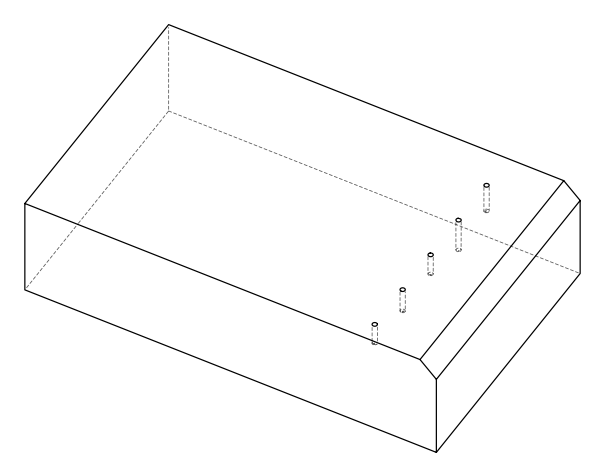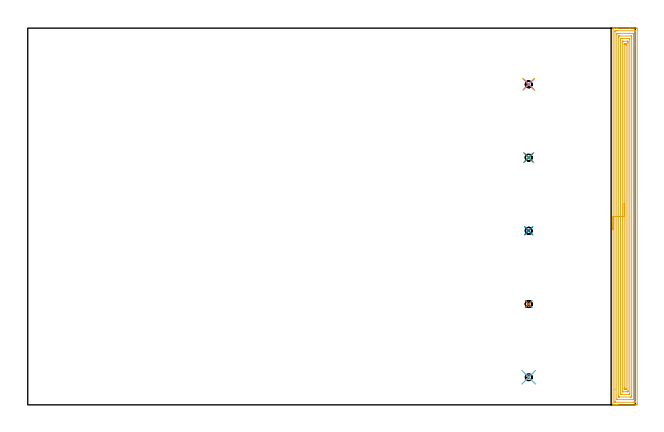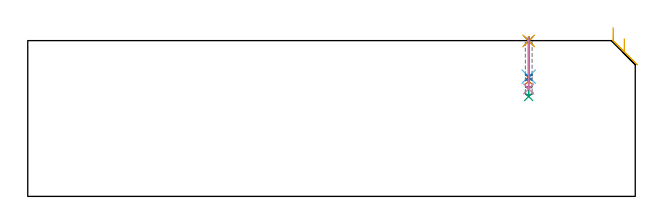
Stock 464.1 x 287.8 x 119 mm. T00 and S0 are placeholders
(PLAN: 11 operations, 2 tool changes, 17.2 min)
(1 SPOT_DRILL | STEP1POCKET | NXT0321_9005460120000 | 0.03 min | 2 mm3)
(2 SPOT_DRILL_1 | STEP1POCKET_1 | NXT0321_9005460120000 | 0.03 min | 0 mm3)
(3 SPOT_DRILL_2 | STEP1POCKET_2 | NXT0321_9005460120000 | 0.03 min | 0 mm3)
(4 SPOT_DRILL_3 | STEP1POCKET_3 | NXT0321_9005460120000 | 0.03 min | 0 mm3)
(5 SPOT_DRILL_4 | STEP1POCKET_4 | NXT0321_9005460120000 | 0.03 min | 0 mm3)
(6 DRILL_BLIND_HOLE_INTO_CENTER | STEP1POCKET | UGT0301_176 | 0.12 min | 552 mm3)
(7 DRILL_BLIND_HOLE_INTO_CENTER_1 | STEP1POCKET_1 | UGT0301_176 | 0.13 min | 621 mm3)
(8 DRILL_BLIND_HOLE_INTO_CENTER_2 | STEP1POCKET_2 | UGT0301_176 | 0.12 min | 563 mm3)
(9 DRILL_BLIND_HOLE_INTO_CENTER_3 | STEP1POCKET_3 | UGT0301_176 | 0.18 min | 870 mm3)
(10 DRILL_BLIND_HOLE_INTO_CENTER_4 | STEP1POCKET_4 | UGT0301_176 | 0.16 min | 749 mm3)
(11 AREA_MILL | FG_CHAMFER_SURFACE | UGT0205_001 | 16.4 min | 48719 mm3)
(TOOL NXT0321_9005460120000 | NC Spot Drill, 142deg, 12mm, Carbide, Uncoated | D12 PA142 FL30 Z2)
(TOOL UGT0301_176 | Twist Drill 5.2 mm | D5.2 PA118 FL50 Z2)
(TOOL UGT0205_001 | Chamfer Mill 20 x 3 x 45 deg. | D20 FL50 Z2)
(OP 1 SPOT_DRILL)
G17 G21 G94 G90
T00 M6
G54
G17 G0 G90 X382.7 Y21.1 S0 M3
G43 Z129. H0
G94 G81 G98 Z118.776 F250. R122.
G80
M5
M2
(OP 2 SPOT_DRILL_1)
G17 G21 G94 G90
T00 M6
G54
G17 G0 G90 X382.7 Y77. S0 M3
G43 Z129. H0
G94 G81 G98 Z118.776 F250. R122.
G80
M5
M2
(OP 3 SPOT_DRILL_2)
G17 G21 G94 G90
T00 M6
G54
G17 G0 G90 X382.7 Y133. S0 M3
G43 Z129. H0
G94 G81 G98 Z118.776 F250. R122.
G80
M5
M2
(OP 4 SPOT_DRILL_3)
G17 G21 G94 G90
T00 M6
G54
G17 G0 G90 X382.7 Y188.9 S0 M3
G43 Z129. H0
G94 G81 G98 Z118.776 F250. R122.
G80
M5
M2
(OP 5 SPOT_DRILL_4)
G17 G21 G94 G90
T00 M6
G54
G17 G0 G90 X382.7 Y244.9 S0 M3
G43 Z129. H0
G94 G81 G98 Z118.776 F250. R122.
G80
M5
M2
(OP 6 DRILL_BLIND_HOLE_INTO_CENTER)
G17 G21 G94 G90
T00 M6
G54
G17 G0 G90 X382.7 Y21.1 S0 M3
G43 Z129. H0
G94 G81 G98 Z91.5 F250. R121.
G80
M5
M2
(OP 7 DRILL_BLIND_HOLE_INTO_CENTER_1)
G17 G21 G94 G90
T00 M6
G54
G17 G0 G90 X382.7 Y77. S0 M3
G43 Z129. H0
G94 G81 G98 Z88.1 F250. R121.
G80
M5
M2
(OP 8 DRILL_BLIND_HOLE_INTO_CENTER_2)
G17 G21 G94 G90
T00 M6
G54
G17 G0 G90 X382.7 Y133. S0 M3
G43 Z129. H0
G94 G81 G98 Z91. F250. R121.
G80
M5
M2
(OP 9 DRILL_BLIND_HOLE_INTO_CENTER_3)
G17 G21 G94 G90
T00 M6
G54
G17 G0 G90 X382.7 Y188.9 S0 M3
G43 Z129. H0
G94 G81 G98 Z76.3 F250. R121.
G80
M5
M2
(OP 10 DRILL_BLIND_HOLE_INTO_CENTER_4)
G17 G21 G94 G90
T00 M6
G54
G17 G0 G90 X382.7 Y244.9 S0 M3
G43 Z129. H0
G94 G81 G98 Z82.1 F250. R121.
G80
M5
M2
(OP 11 AREA_MILL)
G17 G21 G94 G90
T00 M6
G54
G17 G0 G90 X447.2 Y133.9 S1061 M3
G43 Z129. H0
G94 G1 Y133.938 Z128.128 F250.
Y134.052 Z127.263
Y134.241 Z126.412
Y134.503 Z125.58
Y134.837 Z124.774
Y135.24 Z124.
Y135.708 Z123.264
Y136.24 Z122.572
Y136.829 Z121.929
Y137.472 Z121.339
Y138.164 Z120.808
Y138.9 Z120.34
Y139.674 Z119.937
Y140.48 Z119.603
Y141.312 Z119.341
Y142.164 Z119.152
Y143.028 Z119.038
Y143.9 Z119.
Y287.637
X447.206 Y287.79 Z118.993
X447.503 Y287.8 Z118.697
X447.848 Z118.352
X448.492 Z117.703
X449.692 Z116.504
X450.249 Z115.945
X460.076 Z106.121
X464.909 Z101.289
X465.187 Y287.797 Z101.01
X465.592 Y287.79 Z100.605
X465.596 Y287.606 Z100.602
X465.599 Y287.19 Z100.601
Y0.61
X465.596 Y0.194 Z100.602
X465.592 Y0.01 Z100.605
X465.187 Y0.005 Z101.01
X464.587 Y0. Z101.611
X450.849 Z115.346
X450.249 Z115.945
X449.692 Z116.504
X449.37 Z116.826
X448.814 Z117.382
X448.492 Z117.703
X447.502 Z118.697
X447.306 Y0.003 Z118.893
X447.207 Y0.01 Z118.993
X447.2 Y0.164 Z119.
Y143.9
X448.614 Z117.586
X448.615 Y285.279 Z117.585
X448.616 Y285.405 Z117.584
X448.621 Y285.779 Z117.579
X448.987 Y285.794 Z117.213
X449.37 Y285.798 Z116.83
X449.86 Y285.8 Z116.34
X450.249 Z115.951
X463.919 Z102.281
X464.107 Y285.798 Z102.093
X464.137 Y285.796 Z102.063
X464.167 Y285.79 Z102.033
X464.179 Y285.784 Z102.021
X464.18 Y285.761 Z102.02
X464.185 Y285.53 Z102.015
X464.186 Y275.844 Z102.014
X464.185 Y2.521 Z102.015
X464.184 Y2.395 Z102.016
X464.179 Y2.021 Z102.021
X463.813 Y2.006 Z102.387
X463.43 Y2.002 Z102.77
X462.94 Y2. Z103.26
X462.551 Z103.649
X448.881 Z117.319
X448.693 Y2.002 Z117.507
X448.663 Y2.004 Z117.537
X448.633 Y2.01 Z117.567
X448.621 Y2.016 Z117.579
X448.62 Y2.039 Z117.58
X448.615 Y2.27 Z117.585
X448.614 Y11.96 Z117.586
Y143.9
X450.028 Z116.172
X450.029 Y282.95 Z116.171
X450.031 Y283.619 Z116.169
X450.033 Y283.731 Z116.167
X450.035 Y283.779 Z116.165
X450.079 Y283.792 Z116.121
X450.249 Y283.796 Z115.951
X450.95 Y283.8 Z115.25
X451.128 Z115.072
X462.373 Z103.827
X462.551 Y283.796 Z103.649
X462.728 Y283.79 Z103.472
X462.765 Y283.784 Z103.435
X462.768 Y283.753 Z103.432
X462.77 Y283.694 Z103.43
X462.771 Y283.619 Z103.429
X462.772 Y283.395 Z103.428
X462.771 Y4.85 Z103.429
X462.769 Y4.181 Z103.431
X462.767 Y4.07 Z103.433
X462.765 Y4.021 Z103.435
X462.721 Y4.008 Z103.479
X462.551 Y4.004 Z103.649
X461.85 Y4. Z104.35
X461.672 Z104.528
X450.427 Y4.001 Z115.773
X450.249 Y4.004 Z115.951
X450.072 Y4.01 Z116.128
X450.035 Y4.016 Z116.165
X450.032 Y4.047 Z116.168
X450.03 Y4.106 Z116.17
X450.029 Y4.181 Z116.171
X450.028 Y4.405 Z116.172
Y143.9
X451.443 Z114.757
Y280.941
X451.444 Y281.512 Z114.756
X451.447 Y281.704 Z114.753
X451.45 Y281.771 Z114.75
X451.456 Y281.791 Z114.744
X451.478 Y281.793 Z114.722
X451.584 Y281.796 Z114.616
X452.006 Y281.8 Z114.194
X452.039 Z114.161
X460.827 Z105.373
X461.217 Y281.794 Z104.983
X461.314 Y281.79 Z104.886
X461.351 Y281.784 Z104.849
X461.353 Y281.753 Z104.847
X461.355 Y281.669 Z104.845
X461.357 Y281.261 Z104.843
Y280.941
Y6.859
X461.356 Y6.288 Z104.844
X461.353 Y6.096 Z104.847
X461.35 Y6.029 Z104.85
X461.344 Y6.009 Z104.856
X461.322 Y6.007 Z104.878
X461.216 Y6.004 Z104.984
X460.794 Y6. Z105.406
X460.761 Z105.439
X451.973 Z114.227
X451.583 Y6.006 Z114.617
X451.486 Y6.01 Z114.714
X451.449 Y6.016 Z114.751
X451.447 Y6.047 Z114.753
X451.445 Y6.131 Z114.755
X451.443 Y6.539 Z114.757
Y6.859
Y143.9
X452.857 Z113.343
X452.858 Y279.155 Z113.342
Y279.183
X452.885 Y279.79 Z113.315
X453.132 Y279.797 Z113.068
X453.764 Y279.8 Z112.436
X454.008 Z112.192
X459.281 Y279.799 Z106.919
X459.915 Y279.79 Z106.285
X459.942 Y279.155 Z106.258
X459.943 Y279.127 Z106.257
X459.942 Y8.645 Z106.258
Y8.617
X459.915 Y8.01 Z106.285
X459.668 Y8.003 Z106.532
X459.036 Y8. Z107.164
X458.792 Z107.408
X453.519 Y8.001 Z112.681
X452.885 Y8.01 Z113.315
X452.858 Y8.645 Z113.342
Y8.673
X452.857 Y143.9 Z113.343
X454.271 Z111.929
Y276.854
X454.273 Y277.37 Z111.927
X454.276 Y277.742 Z111.924
X454.279 Y277.79 Z111.921
X454.325 Y277.794 Z111.875
X454.431 Y277.798 Z111.769
X454.643 Y277.799 Z111.557
X455.098 Y277.8 Z111.102
X458.157 Z108.043
X458.299 Y277.799 Z107.901
X458.412 Y277.797 Z107.788
X458.486 Y277.792 Z107.714
X458.522 Y277.788 Z107.678
X458.523 Y277.746 Z107.677
X458.527 Y277.37 Z107.673
X458.529 Y276.992 Z107.671
Y276.477
Y10.946
X458.527 Y10.43 Z107.673
X458.524 Y10.058 Z107.676
X458.521 Y10.01 Z107.679
X458.475 Y10.006 Z107.725
X458.369 Y10.003 Z107.831
X458.157 Y10.001 Z108.043
X457.702 Y10. Z108.498
X454.643 Z111.557
X454.501 Y10.001 Z111.699
X454.388 Y10.003 Z111.812
X454.314 Y10.008 Z111.886
X454.278 Y10.012 Z111.922
X454.277 Y10.054 Z111.923
X454.273 Y10.43 Z111.927
X454.271 Y10.808 Z111.929
Y11.323
Y143.9
X455.685 Z110.515
X455.686 Y275.584 Z110.514
X455.687 Y275.765 Z110.513
X455.689 Y275.786 Z110.511
X455.69 Y275.79 Z110.51
X455.72 Y275.793 Z110.48
X455.833 Y275.798 Z110.367
X456.4 Y275.8 Z109.8
X457.068 Y275.798 Z109.132
X457.096 Y275.794 Z109.104
X457.102 Y275.792 Z109.098
X457.108 Y275.758 Z109.092
X457.111 Y275.584 Z109.089
X457.114 Y274.858 Z109.086
X457.115 Y274.691 Z109.085
X457.114 Y12.216 Z109.086
X457.113 Y12.035 Z109.087
X457.111 Y12.014 Z109.089
X457.11 Y12.01 Z109.09
X457.08 Y12.007 Z109.12
X456.967 Y12.002 Z109.233
X456.4 Y12. Z109.8
X455.732 Y12.002 Z110.468
X455.704 Y12.006 Z110.496
X455.698 Y12.008 Z110.502
X455.692 Y12.042 Z110.508
X455.689 Y12.216 Z110.511
X455.686 Y12.942 Z110.514
X455.685 Y13.109 Z110.515
Y143.9
Y144.772 Z110.553
Y145.636 Z110.667
Y146.488 Z110.855
Y147.32 Z111.118
Y148.126 Z111.452
Y148.9 Z111.854
Y149.636 Z112.323
Y150.328 Z112.854
Y150.971 Z113.444
Y151.56 Z114.087
Y152.092 Z114.779
Y152.56 Z115.515
Y152.963 Z116.288
Y153.297 Z117.094
Y153.559 Z117.926
Y153.748 Z118.778
Y153.862 Z119.643
Y153.9 Z120.515
G0 Z129.
M5
M2
